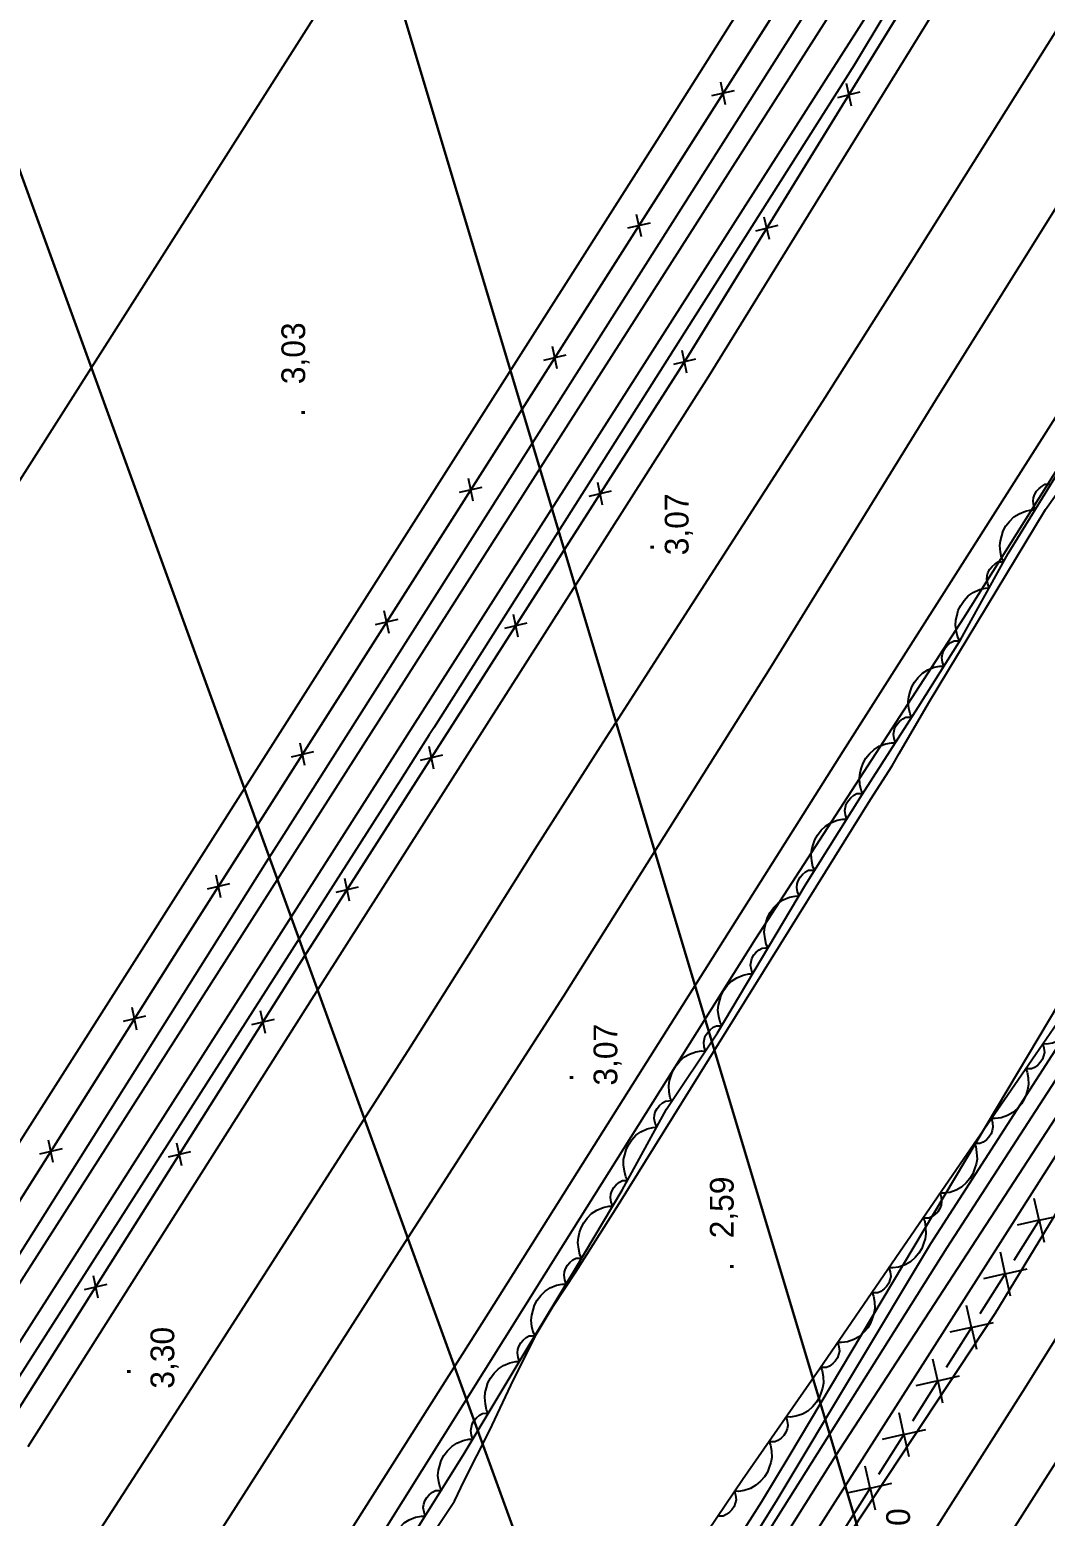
# Model space of a CAD drawing. Extents: x 731654 to 732244, y 4380181 to 4381208.
# Drawn here: x 731789.9 to 731854, y 4380582.8 to 4380676.7 of the extents above; entities that cross this region are included whole.
import ezdxf

# ---------------------------------------------------------------- set-up
doc = ezdxf.new("R2010")
doc.units = 0
doc.linetypes.add('DASHED', pattern=[0])
doc.linetypes.add('HIDDEN', pattern=[0])
doc.layers.get('0').update_dxf_attribs({"linetype": 'CONTINUOUS'})
for name, color, linetype in [('1', 7, 'CONTINUOUS'), ('25', 7, 'CONTINUOUS'), ('30', 7, 'CONTINUOUS'), ('33', 7, 'CONTINUOUS'), ('44', 7, 'CONTINUOUS'), ('48', 7, 'CONTINUOUS'), ('53', 7, 'CONTINUOUS'), ('8', 7, 'CONTINUOUS'), ('9', 7, 'CONTINUOUS'), ('PATTERN_CLASS', 7, 'CONTINUOUS')]:
    doc.layers.add(name, color=color, linetype=linetype)

msp = doc.modelspace()

# ---------------------------------------------------------------- linework, layer by layer
at = {"layer": '1', "color": 0, "linetype": 'CONTINUOUS'}
for p, q in [((731832.97, 4380672.52), (731834.39, 4380672.85)), ((731833.82, 4380671.95), (731833.52, 4380673.38)), ((731840.93, 4380672.41), (731842.34, 4380672.76)), ((731841.78, 4380671.86), (731841.46, 4380673.28)), ((731827.66, 4380664.16), (731829.08, 4380664.49)), ((731828.51, 4380663.6), (731828.2, 4380665.02)), ((731835.74, 4380663.98), (731837.15, 4380664.33)), ((731836.6, 4380663.43), (731836.27, 4380664.85)), ((731823.19, 4380655.25), (731822.89, 4380656.67)), ((731822.34, 4380655.81), (731823.76, 4380656.14)), ((731830.55, 4380655.56), (731831.96, 4380655.89)), ((731831.39, 4380654.99), (731831.09, 4380656.42)), ((731817.88, 4380646.89), (731817.58, 4380648.32)), ((731817.03, 4380647.46), (731818.45, 4380647.79)), ((731825.21, 4380647.22), (731826.63, 4380647.55)), ((731826.06, 4380646.65), (731825.76, 4380648.08)), ((731812.57, 4380638.54), (731812.26, 4380639.97)), ((731820.73, 4380638.31), (731820.43, 4380639.74)), ((731811.72, 4380639.1), (731813.14, 4380639.43)), ((731819.88, 4380638.88), (731821.3, 4380639.2)), ((731807.25, 4380630.19), (731806.95, 4380631.61)), ((731815.4, 4380629.97), (731815.1, 4380631.39)), ((731806.4, 4380630.75), (731807.82, 4380631.08)), ((731814.55, 4380630.54), (731815.97, 4380630.86)), ((731801.94, 4380621.83), (731801.64, 4380623.26)), ((731810.07, 4380621.63), (731809.77, 4380623.05)), ((731801.09, 4380622.4), (731802.51, 4380622.73)), ((731809.22, 4380622.19), (731810.64, 4380622.52)), ((731795.79, 4380614.03), (731797.21, 4380614.37)), ((731796.64, 4380613.47), (731796.34, 4380614.9)), ((731804.76, 4380613.27), (731804.45, 4380614.7)), ((731803.91, 4380613.83), (731805.33, 4380614.17)), ((731790.51, 4380605.66), (731791.93, 4380606)), ((731791.36, 4380605.1), (731791.05, 4380606.52)), ((731799.48, 4380604.9), (731799.17, 4380606.32)), ((731798.63, 4380605.46), (731800.04, 4380605.8)), ((731794.2, 4380596.53), (731793.89, 4380597.95)), ((731793.34, 4380597.09), (731794.76, 4380597.42))]:
    msp.add_line(p, q, dxfattribs=at)
for points in [[(731695.02, 4380604.14), (731703.19, 4380599.14), (731736.54, 4380578.62), (731761.64, 4380562.92), (731778.66, 4380589.79), (731804.52, 4380630.42), (731829.5, 4380669.71), (731858.59, 4380715.76), (731884.47, 4380757.39), (731918.51, 4380810.78), (731944.93, 4380852.96), (731970.64, 4380893.46), (731988.23, 4380921.83), (731965.91, 4380936.37), (731927.2, 4380961.12)], [(731849.49, 4380668.3), (731863.69, 4380690.92), (731873.8, 4380706.84), (731882.46, 4380720.53), (731890, 4380732.52), (731896.82, 4380743.3), (731902.89, 4380752.83), (731908.18, 4380761.08), (731913.08, 4380768.64), (731917.95, 4380776.05), (731922.6, 4380783.23), (731926.79, 4380790.02), (731930.74, 4380796.55), (731934.73, 4380803.03)], [(731809.36, 4380767.13), (731848.79, 4380741.92), (731751.95, 4380589.59), (731700, 4380622.44)], [(731762.14, 4380559.78), (731799.26, 4380618.59), (731839.29, 4380681.52)], [(731847.28, 4380678.3), (731832.76, 4380654.78), (731808.37, 4380616.51), (731789.74, 4380587.15)], [(731764.8, 4380551.32), (731788.25, 4380588.08), (731806.89, 4380617.62), (731831.33, 4380655.86), (731844.68, 4380677.56)], [(731787.65, 4380571.66), (731791.35, 4380577.32), (731795.53, 4380583.77), (731800.32, 4380591.21), (731805.23, 4380598.86), (731809.76, 4380605.9), (731813.93, 4380612.41), (731817.87, 4380618.66), (731821.81, 4380624.92), (731825.92, 4380631.39), (731830.29, 4380638.17), (731834.95, 4380645.4), (731839.98, 4380653.21), (731845.52, 4380661.96), (731849.49, 4380668.3)], [(731854.83, 4380665.66), (731847.34, 4380653.67), (731836.62, 4380636.32), (731823.59, 4380615.62), (731813.37, 4380599.75), (731798.78, 4380576.92), (731790.48, 4380563.66), (731779.13, 4380545.71), (731770.01, 4380531.44), (731758.11, 4380512.44), (731752.96, 4380504.9), (731750.91, 4380501.64), (731750.13, 4380500.44)], [(731859.61, 4380659.98), (731852.18, 4380648.29), (731841.24, 4380631.07), (731828.3, 4380610.6), (731818.84, 4380595.56), (731801.87, 4380568.84), (731783.9, 4380540.41), (731763.03, 4380507.62), (731741.55, 4380473.76), (731716.76, 4380434.67), (731700, 4380408.23)], [(731700, 4380405.09), (731708.04, 4380417.79), (731720.98, 4380437.98), (731734.24, 4380458.89), (731746.57, 4380478.36), (731760.46, 4380500.05), (731776.88, 4380525.96), (731787.31, 4380542.46), (731799.33, 4380561.19), (731810.85, 4380579.59), (731823.7, 4380600.09), (731835.74, 4380619.26), (731848.88, 4380639.52), (731861.13, 4380659.03)]]:
    msp.add_lwpolyline(points, dxfattribs=at)
at = {"layer": '25', "color": 0, "linetype": 'HIDDEN'}
msp.add_lwpolyline([(731876.02, 4380644.56), (731863.89, 4380624.54), (731847.81, 4380599.71), (731832.6, 4380575.56), (731818.53, 4380553.08), (731797.28, 4380519.69), (731779.45, 4380490.88), (731764.84, 4380467.15), (731758.61, 4380458.31), (731753.06, 4380452.1), (731749.6, 4380450.2)], dxfattribs=at)
at = {"layer": '30', "color": 0, "linetype": 'CONTINUOUS'}
for p, q in [((731841.67, 4380679.64), (731764.5, 4380558.77)), ((731843.36, 4380678.56), (731766.19, 4380557.69))]:
    msp.add_line(p, q, dxfattribs=at)
at = {"layer": '33', "color": 0, "linetype": 'CONTINUOUS'}
for p, q in [((731853.63, 4380601.46), (731853.32, 4380602.84)), ((731853.63, 4380601.46), (731852.03, 4380598.92)), ((731853.63, 4380601.46), (731852.26, 4380601.14)), ((731853.63, 4380601.46), (731855.01, 4380601.77)), ((731853.63, 4380601.46), (731853.95, 4380600.08)), ((731851.5, 4380598.07), (731851.19, 4380599.45)), ((731851.5, 4380598.07), (731852.88, 4380598.39)), ((731851.5, 4380598.07), (731849.9, 4380595.54)), ((731851.5, 4380598.07), (731850.12, 4380597.76)), ((731851.5, 4380598.07), (731851.81, 4380596.69)), ((731849.37, 4380594.69), (731849.05, 4380596.07)), ((731849.37, 4380594.69), (731847.77, 4380592.15)), ((731849.37, 4380594.69), (731847.99, 4380594.38)), ((731849.37, 4380594.69), (731850.75, 4380595)), ((731849.37, 4380594.69), (731849.68, 4380593.31)), ((731847.23, 4380591.31), (731846.92, 4380592.69)), ((731847.23, 4380591.31), (731845.63, 4380588.77)), ((731847.23, 4380591.31), (731845.85, 4380590.99)), ((731847.23, 4380591.31), (731848.61, 4380591.62)), ((731847.23, 4380591.31), (731847.54, 4380589.93)), ((731845.1, 4380587.92), (731844.79, 4380589.3)), ((731845.1, 4380587.92), (731846.48, 4380588.24)), ((731845.1, 4380587.92), (731843.5, 4380585.39)), ((731845.1, 4380587.92), (731843.72, 4380587.61)), ((731845.1, 4380587.92), (731845.41, 4380586.54)), ((731842.96, 4380584.54), (731842.65, 4380585.92)), ((731842.96, 4380584.54), (731841.36, 4380582)), ((731842.96, 4380584.54), (731841.58, 4380584.23)), ((731842.96, 4380584.54), (731844.34, 4380584.85)), ((731842.96, 4380584.54), (731843.28, 4380583.16))]:
    msp.add_line(p, q, dxfattribs=at)
at = {"layer": '44', "color": 0, "linetype": 'CONTINUOUS'}
for points in [[(731951.54, 4380849.88), (731909.37, 4380784.04), (731909.08, 4380783.62), (731908.87, 4380783.33), (731884.74, 4380744.65), (731884.45, 4380744.23), (731884.18, 4380743.86), (731862.37, 4380709.05), (731862.2, 4380708.57), (731861.81, 4380707.63), (731844.12, 4380677.98), (731843.89, 4380677.67), (731841.96, 4380674.44)], [(731837.61, 4380675.75), (731856.57, 4380705.64), (731856.57, 4380705.64), (731862.93, 4380716.39), (731885.34, 4380750.57), (731885.33, 4380750.57), (731905.95, 4380783.15), (731906.5, 4380784.12), (731913.53, 4380795.48), (731927.07, 4380816.43)], [(731763.82, 4380559.17), (731763.82, 4380559.17), (731764.14, 4380559.71), (731764.24, 4380559.87), (731775.23, 4380577.34), (731775.54, 4380577.77), (731777.27, 4380580.36), (731777.31, 4380580.41), (731804.82, 4380624.11), (731805.8, 4380625.63), (731837.61, 4380675.75)], [(731841.96, 4380674.44), (731815.4, 4380632.58), (731815.11, 4380632.14), (731813.3, 4380629.26), (731780.36, 4380577.76), (731780.1, 4380577.33), (731778.4, 4380574.64), (731767.56, 4380558.46), (731767.27, 4380558.05), (731767.16, 4380557.9), (731766.61, 4380557.42), (731766.58, 4380557.42), (731766.29, 4380557.59), (731766.22, 4380557.63)], [(731749.05, 4380451.39), (731751.47, 4380453.11), (731753.33, 4380454.69), (731761.61, 4380466.43), (731777.75, 4380490.34), (731791.17, 4380511.39), (731803.02, 4380530.34), (731816.01, 4380550.67), (731831.72, 4380575.16), (731837.09, 4380583.8), (731846.8, 4380599.98), (731858.51, 4380618.17), (731870.64, 4380637.5), (731885.06, 4380662.49), (731888.04, 4380665.81)], [(731888.04, 4380665.81), (731889.47, 4380664.52), (731887.9, 4380660.51), (731864.48, 4380622.99), (731840.78, 4380586.57), (731822.93, 4380558.22), (731814.44, 4380545.11), (731806.02, 4380531.94), (731791.31, 4380508.6), (731778.32, 4380488.12), (731768.52, 4380471.87), (731757.04, 4380455.26), (731752.05, 4380449.82), (731750.05, 4380448.96)], [(731774.98, 4380517.98), (731782.68, 4380530.42), (731784.52, 4380533.17), (731786.53, 4380536.46), (731792.79, 4380547.17), (731794.37, 4380550.07), (731795.78, 4380552.4), (731797.49, 4380555.03), (731799.32, 4380557.67), (731816.7, 4380583.71), (731817.32, 4380585), (731818.92, 4380588.15), (731820.27, 4380591.02), (731821.87, 4380594.23), (731822.93, 4380596.03), (731824.36, 4380598.19), (731827.11, 4380602.51), (731842.98, 4380628.05), (731844.35, 4380630.17), (731844.79, 4380630.96), (731846.64, 4380634.13), (731854.05, 4380646.36), (731860.95, 4380656.09), (731860.95, 4380656.1)], [(731796.99, 4380523.41), (731815.81, 4380551.82), (731836.13, 4380583.69), (731837.85, 4380586.55), (731875.25, 4380649.3), (731875.42, 4380649.54), (731875.42, 4380649.55)], [(731880.49, 4380646.05), (731880.48, 4380646.03), (731880.2, 4380645.61), (731878.47, 4380642.85), (731774.79, 4380480.24), (731748.35, 4380440.89)]]:
    msp.add_lwpolyline(points, dxfattribs=at)
at = {"layer": '53', "color": 0, "linetype": 'CONTINUOUS'}
for points in [[(731851.38, 4380643.1), (731851.27, 4380643.31), (731851.2, 4380643.67), (731851.15, 4380644.09), (731851.19, 4380644.4), (731851.28, 4380644.71), (731851.37, 4380645.02), (731851.54, 4380645.33), (731851.77, 4380645.62), (731852.04, 4380645.9), (731852.37, 4380646.1), (731852.78, 4380646.27), (731853.14, 4380646.34), (731853.39, 4380646.34), (731853.3, 4380646.6), (731853.26, 4380646.89), (731853.29, 4380647.1), (731853.35, 4380647.3), (731853.48, 4380647.52), (731853.63, 4380647.69), (731853.83, 4380647.85), (731854.02, 4380647.96), (731854.22, 4380647.96), (731854.38, 4380647.97)], [(731848.63, 4380638.08), (731848.51, 4380638.28), (731848.42, 4380638.64), (731848.36, 4380639.06), (731848.38, 4380639.37), (731848.45, 4380639.69), (731848.53, 4380640), (731848.69, 4380640.31), (731848.9, 4380640.62), (731849.16, 4380640.91), (731849.48, 4380641.13), (731849.88, 4380641.31), (731850.24, 4380641.4), (731850.48, 4380641.41), (731850.39, 4380641.67), (731850.33, 4380641.95), (731850.35, 4380642.17), (731850.4, 4380642.37), (731850.53, 4380642.6), (731850.67, 4380642.77), (731850.85, 4380642.94), (731851.04, 4380643.06), (731851.24, 4380643.07), (731851.4, 4380643.09)], [(731845.58, 4380633.24), (731845.48, 4380633.45), (731845.41, 4380633.81), (731845.36, 4380634.23), (731845.41, 4380634.54), (731845.5, 4380634.85), (731845.59, 4380635.16), (731845.76, 4380635.47), (731845.99, 4380635.76), (731846.27, 4380636.03), (731846.6, 4380636.24), (731847.01, 4380636.4), (731847.37, 4380636.46), (731847.62, 4380636.46), (731847.54, 4380636.73), (731847.49, 4380637.01), (731847.53, 4380637.23), (731847.59, 4380637.43), (731847.72, 4380637.65), (731847.88, 4380637.81), (731848.07, 4380637.97), (731848.26, 4380638.08), (731848.47, 4380638.08), (731848.63, 4380638.08)], [(731842.49, 4380628.43), (731842.39, 4380628.64), (731842.32, 4380629), (731842.28, 4380629.42), (731842.33, 4380629.73), (731842.42, 4380630.04), (731842.52, 4380630.34), (731842.69, 4380630.65), (731842.93, 4380630.94), (731843.21, 4380631.21), (731843.54, 4380631.41), (731843.95, 4380631.57), (731844.31, 4380631.63), (731844.56, 4380631.63), (731844.48, 4380631.9), (731844.43, 4380632.18), (731844.47, 4380632.39), (731844.53, 4380632.6), (731844.67, 4380632.81), (731844.82, 4380632.98), (731845.02, 4380633.14), (731845.22, 4380633.24), (731845.42, 4380633.24), (731845.58, 4380633.24)], [(731839.46, 4380623.58), (731839.35, 4380623.79), (731839.28, 4380624.15), (731839.24, 4380624.57), (731839.28, 4380624.88), (731839.37, 4380625.19), (731839.47, 4380625.5), (731839.63, 4380625.8), (731839.86, 4380626.1), (731840.14, 4380626.37), (731840.47, 4380626.58), (731840.88, 4380626.74), (731841.24, 4380626.8), (731841.49, 4380626.8), (731841.4, 4380627.07), (731841.36, 4380627.36), (731841.4, 4380627.57), (731841.45, 4380627.77), (731841.59, 4380627.99), (731841.74, 4380628.15), (731841.94, 4380628.31), (731842.13, 4380628.42), (731842.33, 4380628.42), (731842.49, 4380628.43)], [(731836.51, 4380618.68), (731836.4, 4380618.88), (731836.32, 4380619.24), (731836.27, 4380619.66), (731836.31, 4380619.97), (731836.39, 4380620.29), (731836.48, 4380620.59), (731836.64, 4380620.9), (731836.86, 4380621.2), (731837.13, 4380621.48), (731837.46, 4380621.7), (731837.86, 4380621.87), (731838.22, 4380621.94), (731838.47, 4380621.95), (731838.38, 4380622.21), (731838.33, 4380622.49), (731838.36, 4380622.71), (731838.41, 4380622.91), (731838.54, 4380623.13), (731838.69, 4380623.3), (731838.88, 4380623.47), (731839.07, 4380623.57), (731839.28, 4380623.58), (731839.43, 4380623.59)], [(731833.59, 4380613.76), (731833.48, 4380613.97), (731833.4, 4380614.33), (731833.35, 4380614.74), (731833.38, 4380615.06), (731833.46, 4380615.37), (731833.55, 4380615.68), (731833.71, 4380615.99), (731833.94, 4380616.29), (731834.21, 4380616.57), (731834.53, 4380616.78), (731834.94, 4380616.95), (731835.3, 4380617.03), (731835.54, 4380617.03), (731835.46, 4380617.29), (731835.4, 4380617.58), (731835.44, 4380617.79), (731835.49, 4380617.99), (731835.62, 4380618.22), (731835.77, 4380618.39), (731835.96, 4380618.55), (731836.15, 4380618.66), (731836.35, 4380618.67), (731836.51, 4380618.68)], [(731856.03, 4380615.74), (731856.13, 4380615.53), (731856.18, 4380615.16), (731856.21, 4380614.74), (731856.15, 4380614.43), (731856.05, 4380614.12), (731855.94, 4380613.82), (731855.76, 4380613.52), (731855.52, 4380613.24), (731855.23, 4380612.98), (731854.89, 4380612.79), (731854.48, 4380612.64), (731854.11, 4380612.59), (731853.87, 4380612.6), (731853.94, 4380612.34), (731853.97, 4380612.05), (731853.92, 4380611.84), (731853.86, 4380611.64), (731853.71, 4380611.42), (731853.55, 4380611.26), (731853.35, 4380611.11), (731853.15, 4380611.02), (731852.95, 4380611.02), (731852.79, 4380611.02)], [(731830.43, 4380608.99), (731830.33, 4380609.2), (731830.27, 4380609.56), (731830.24, 4380609.98), (731830.29, 4380610.3), (731830.39, 4380610.6), (731830.5, 4380610.91), (731830.68, 4380611.21), (731830.91, 4380611.49), (731831.2, 4380611.76), (731831.54, 4380611.96), (731831.95, 4380612.1), (731832.31, 4380612.16), (731832.56, 4380612.15), (731832.48, 4380612.42), (731832.45, 4380612.71), (731832.49, 4380612.92), (731832.55, 4380613.12), (731832.7, 4380613.33), (731832.85, 4380613.49), (731833.05, 4380613.65), (731833.25, 4380613.75), (731833.45, 4380613.74), (731833.61, 4380613.75)], [(731852.79, 4380611.02), (731852.89, 4380610.81), (731852.94, 4380610.45), (731852.97, 4380610.03), (731852.91, 4380609.71), (731852.81, 4380609.41), (731852.7, 4380609.11), (731852.52, 4380608.81), (731852.27, 4380608.53), (731851.98, 4380608.26), (731851.64, 4380608.07), (731851.23, 4380607.93), (731850.87, 4380607.88), (731850.62, 4380607.89), (731850.69, 4380607.62), (731850.72, 4380607.34), (731850.67, 4380607.13), (731850.61, 4380606.93), (731850.46, 4380606.71), (731850.31, 4380606.55), (731850.1, 4380606.4), (731849.9, 4380606.31), (731849.7, 4380606.31), (731849.54, 4380606.31)], [(731827.64, 4380604), (731827.53, 4380604.2), (731827.44, 4380604.56), (731827.37, 4380604.97), (731827.39, 4380605.29), (731827.46, 4380605.6), (731827.54, 4380605.91), (731827.69, 4380606.23), (731827.9, 4380606.54), (731828.16, 4380606.83), (731828.48, 4380607.05), (731828.87, 4380607.23), (731829.23, 4380607.32), (731829.48, 4380607.34), (731829.38, 4380607.6), (731829.32, 4380607.88), (731829.34, 4380608.09), (731829.39, 4380608.3), (731829.51, 4380608.53), (731829.65, 4380608.7), (731829.84, 4380608.87), (731830.03, 4380608.99), (731830.23, 4380609), (731830.38, 4380609.02)], [(731849.54, 4380606.32), (731849.63, 4380606.11), (731849.69, 4380605.74), (731849.72, 4380605.32), (731849.66, 4380605.01), (731849.56, 4380604.7), (731849.45, 4380604.4), (731849.27, 4380604.1), (731849.03, 4380603.82), (731848.74, 4380603.56), (731848.4, 4380603.36), (731847.99, 4380603.22), (731847.63, 4380603.17), (731847.38, 4380603.18), (731847.45, 4380602.91), (731847.48, 4380602.62), (731847.44, 4380602.41), (731847.37, 4380602.21), (731847.23, 4380602), (731847.07, 4380601.84), (731846.87, 4380601.69), (731846.67, 4380601.59), (731846.47, 4380601.6), (731846.31, 4380601.6)], [(731824.74, 4380599.07), (731824.63, 4380599.28), (731824.55, 4380599.64), (731824.5, 4380600.06), (731824.53, 4380600.37), (731824.61, 4380600.68), (731824.7, 4380600.99), (731824.87, 4380601.3), (731825.09, 4380601.6), (731825.36, 4380601.88), (731825.69, 4380602.09), (731826.09, 4380602.26), (731826.45, 4380602.34), (731826.7, 4380602.34), (731826.61, 4380602.6), (731826.56, 4380602.89), (731826.59, 4380603.1), (731826.64, 4380603.3), (731826.78, 4380603.53), (731826.92, 4380603.7), (731827.12, 4380603.86), (731827.31, 4380603.97), (731827.51, 4380603.97), (731827.67, 4380603.99)], [(731846.31, 4380601.6), (731846.41, 4380601.38), (731846.46, 4380601.02), (731846.49, 4380600.6), (731846.43, 4380600.29), (731846.33, 4380599.98), (731846.22, 4380599.68), (731846.04, 4380599.38), (731845.8, 4380599.1), (731845.51, 4380598.83), (731845.17, 4380598.64), (731844.76, 4380598.5), (731844.4, 4380598.45), (731844.15, 4380598.46), (731844.22, 4380598.19), (731844.26, 4380597.9), (731844.21, 4380597.69), (731844.15, 4380597.49), (731844, 4380597.28), (731843.84, 4380597.12), (731843.64, 4380596.96), (731843.44, 4380596.87), (731843.24, 4380596.87), (731843.08, 4380596.87)], [(731821.79, 4380594.17), (731821.68, 4380594.38), (731821.6, 4380594.74), (731821.55, 4380595.15), (731821.59, 4380595.47), (731821.67, 4380595.78), (731821.76, 4380596.09), (731821.93, 4380596.4), (731822.15, 4380596.7), (731822.43, 4380596.97), (731822.75, 4380597.19), (731823.15, 4380597.35), (731823.51, 4380597.43), (731823.76, 4380597.43), (731823.67, 4380597.69), (731823.63, 4380597.98), (731823.66, 4380598.19), (731823.71, 4380598.39), (731823.85, 4380598.62), (731823.99, 4380598.78), (731824.19, 4380598.95), (731824.38, 4380599.06), (731824.58, 4380599.06), (731824.74, 4380599.07)], [(731843.08, 4380596.88), (731843.18, 4380596.66), (731843.23, 4380596.3), (731843.26, 4380595.88), (731843.2, 4380595.57), (731843.1, 4380595.26), (731842.99, 4380594.96), (731842.81, 4380594.66), (731842.57, 4380594.38), (731842.28, 4380594.12), (731841.94, 4380593.92), (731841.53, 4380593.78), (731841.16, 4380593.73), (731840.92, 4380593.74), (731840.99, 4380593.47), (731841.02, 4380593.18), (731840.97, 4380592.97), (731840.91, 4380592.77), (731840.76, 4380592.56), (731840.6, 4380592.4), (731840.4, 4380592.25), (731840.21, 4380592.15), (731840, 4380592.16), (731839.84, 4380592.16)], [(731818.84, 4380589.27), (731818.73, 4380589.47), (731818.66, 4380589.83), (731818.61, 4380590.25), (731818.64, 4380590.57), (731818.73, 4380590.88), (731818.82, 4380591.18), (731818.98, 4380591.49), (731819.2, 4380591.79), (731819.48, 4380592.07), (731819.8, 4380592.28), (731820.21, 4380592.45), (731820.57, 4380592.53), (731820.81, 4380592.53), (731820.73, 4380592.79), (731820.68, 4380593.08), (731820.71, 4380593.29), (731820.76, 4380593.49), (731820.9, 4380593.72), (731821.04, 4380593.88), (731821.23, 4380594.05), (731821.43, 4380594.15), (731821.63, 4380594.16), (731821.79, 4380594.17)], [(731839.85, 4380592.16), (731839.94, 4380591.95), (731839.99, 4380591.58), (731840.02, 4380591.16), (731839.96, 4380590.85), (731839.85, 4380590.54), (731839.74, 4380590.24), (731839.56, 4380589.94), (731839.31, 4380589.66), (731839.02, 4380589.4), (731838.68, 4380589.21), (731838.27, 4380589.08), (731837.91, 4380589.02), (731837.66, 4380589.04), (731837.73, 4380588.77), (731837.76, 4380588.48), (731837.71, 4380588.27), (731837.64, 4380588.07), (731837.5, 4380587.86), (731837.34, 4380587.7), (731837.13, 4380587.55), (731836.94, 4380587.46), (731836.73, 4380587.46), (731836.58, 4380587.46)], [(731815.9, 4380584.36), (731815.79, 4380584.57), (731815.72, 4380584.93), (731815.66, 4380585.34), (731815.7, 4380585.66), (731815.78, 4380585.97), (731815.87, 4380586.28), (731816.04, 4380586.59), (731816.26, 4380586.89), (731816.53, 4380587.17), (731816.86, 4380587.38), (731817.26, 4380587.55), (731817.62, 4380587.62), (731817.87, 4380587.62), (731817.78, 4380587.89), (731817.73, 4380588.17), (731817.77, 4380588.39), (731817.82, 4380588.59), (731817.95, 4380588.81), (731818.1, 4380588.98), (731818.29, 4380589.14), (731818.48, 4380589.25), (731818.69, 4380589.26), (731818.84, 4380589.27)], [(731836.58, 4380587.46), (731836.67, 4380587.25), (731836.72, 4380586.89), (731836.75, 4380586.47), (731836.69, 4380586.16), (731836.58, 4380585.85), (731836.47, 4380585.55), (731836.29, 4380585.25), (731836.04, 4380584.97), (731835.75, 4380584.71), (731835.41, 4380584.52), (731835, 4380584.38), (731834.64, 4380584.33), (731834.39, 4380584.34), (731834.46, 4380584.08), (731834.49, 4380583.79), (731834.44, 4380583.58), (731834.38, 4380583.38), (731834.23, 4380583.17), (731834.07, 4380583.01), (731833.87, 4380582.86), (731833.67, 4380582.76), (731833.46, 4380582.77), (731833.31, 4380582.77)], [(731812.83, 4380579.53), (731812.73, 4380579.74), (731812.66, 4380580.1), (731812.61, 4380580.52), (731812.66, 4380580.84), (731812.74, 4380581.15), (731812.84, 4380581.45), (731813.01, 4380581.76), (731813.24, 4380582.05), (731813.52, 4380582.33), (731813.85, 4380582.53), (731814.25, 4380582.69), (731814.61, 4380582.76), (731814.86, 4380582.76), (731814.78, 4380583.02), (731814.73, 4380583.31), (731814.77, 4380583.52), (731814.82, 4380583.73), (731814.96, 4380583.95), (731815.11, 4380584.11), (731815.31, 4380584.27), (731815.5, 4380584.38), (731815.7, 4380584.38), (731815.86, 4380584.39)]]:
    msp.add_lwpolyline(points, dxfattribs=at)
at = {"layer": '8', "color": 0, "linetype": 'DASHED'}
msp.add_lwpolyline([(731700, 4380359.47), (731713.6, 4380379.71), (731720.29, 4380390.34), (731728.12, 4380402.73), (731734.36, 4380413.35), (731742.07, 4380427.14), (731748.19, 4380436.67), (731755.95, 4380446.82), (731755.88, 4380446.79), (731766.88, 4380462.83), (731776.67, 4380478.67), (731785.91, 4380492.96), (731790.64, 4380498.86), (731794.74, 4380505.86), (731800.01, 4380516.48), (731806.39, 4380526.91), (731813.66, 4380538.5), (731817.73, 4380545.01), (731827.51, 4380560.94), (731838.86, 4380577.39), (731850.87, 4380595.56), (731860.79, 4380611.92), (731870.12, 4380626.71), (731882.89, 4380646.68)], dxfattribs=at)
at = {"layer": '8', "color": 0, "linetype": 'CONTINUOUS'}
msp.add_lwpolyline([(731887.61, 4380645.52), (731874.08, 4380624.26), (731863.59, 4380608.23), (731852.59, 4380590.62), (731843.49, 4380576.29), (731835.03, 4380563.1), (731825.11, 4380547.82), (731814.86, 4380531.44), (731804.82, 4380515.27), (731797.38, 4380502.67), (731789.48, 4380490.61), (731781.82, 4380478.57), (731774.7, 4380467.26), (731766.2, 4380454.31), (731756.63, 4380440.01), (731748.73, 4380428.19), (731739.61, 4380414.08), (731729.31, 4380398.36), (731719.25, 4380382.58), (731701.82, 4380356.71), (731700, 4380353.86)], dxfattribs=at)
at = {"layer": '9', "color": 0, "linetype": 'HIDDEN'}
msp.add_lwpolyline([(731700, 4380341.73), (731715.54, 4380366.6), (731732.87, 4380393.67), (731747.76, 4380417.32), (731766.14, 4380445.87), (731786.43, 4380478.38), (731807.86, 4380512.19), (731833.53, 4380552.92), (731855.58, 4380587.55), (731880.8, 4380626.92), (731888.86, 4380639.81)], dxfattribs=at)
at = {"layer": 'PATTERN_CLASS', "color": 0, "linetype": 'CONTINUOUS'}
for points in [[(731839.29, 4380681.52), (731799.26, 4380618.59), (731762.14, 4380559.78)], [(731844.68, 4380677.56), (731831.33, 4380655.86), (731806.89, 4380617.62), (731788.25, 4380588.08), (731764.8, 4380551.32)], [(731812.9, 4380579.64), (731817.25, 4380586.61), (731821.24, 4380593.26), (731824.34, 4380598.41), (731827.3, 4380603.37), (731830.09, 4380608.48), (731833.32, 4380613.31), (731838.88, 4380622.66), (731842.45, 4380628.36), (731845.99, 4380633.89), (731848.66, 4380638.14), (731851.68, 4380643.59), (731855.57, 4380649.9), (731858.1, 4380653.54), (731861.11, 4380657.82)], [(731873.66, 4380645.11), (731873.7, 4380645), (731871.75, 4380641.73), (731868.7, 4380636.21), (731865.39, 4380630.41), (731862.05, 4380624.71), (731857.34, 4380617.65), (731853.41, 4380611.92), (731848.41, 4380604.67), (731844.59, 4380599.08), (731839.77, 4380592.05), (731834.9, 4380585.06), (731829.96, 4380577.73), (731826.12, 4380571.64), (731823.13, 4380566.89), (731820.91, 4380563.13), (731818.12, 4380557.87), (731815.03, 4380552.58), (731811.88, 4380548.11), (731808.48, 4380543.25), (731804.61, 4380537.69), (731801.72, 4380533.41), (731798.39, 4380528.33), (731794.72, 4380522.32)]]:
    msp.add_lwpolyline(points, dxfattribs=at)

# ---------------------------------------------------------------- texts
at = {"layer": '48', "color": 0, "linetype": 'CONTINUOUS'}
for s, p in [(' 3,03', (731807.27, 4380653.73)), ('.', (731807.27, 4380652.23)), (' 3,07', (731831.49, 4380642.92)), ('.', (731829.3, 4380643.71)), (' 3,07', (731826.99, 4380609.41)), ('.', (731824.22, 4380610.21)), (' 2,59', (731834.34, 4380599.76)), ('.', (731834.34, 4380598.26)), (' 3,30', (731799, 4380590.26)), ('.', (731796.24, 4380591.63)), (' 2,10', (731845.48, 4380578.8))]:
    msp.add_text(s, height=1.5, rotation=90, dxfattribs=at).set_placement(p)

# ---------------------------------------------------------------- meshes
at = {"color": 0, "linetype": 'CONTINUOUS'}
mesh = msp.add_polyface(dxfattribs=at)
corners = [(731962.5, 4380181), (731654.5, 4381207.5), (732244, 4380181), (732244, 4381207.5), (731654.5, 4380181)]
mesh.append_faces([[corners[k] for k in face] for face in [(0, 1, 4), (1, 0, 2, 3)]], dxfattribs={"vtx0": -1, "color": 0})
mesh = msp.add_polyface(dxfattribs=at)
corners = [(732234, 4380191), (731962.5, 4381011), (731962.5, 4380191), (731664.5, 4381011), (732234, 4381011), (731664.5, 4380191)]
mesh.append_faces([[corners[k] for k in face] for face in [(1, 0, 4), (2, 3, 5)]], dxfattribs={"vtx0": -1, "color": 0})
mesh.append_faces([[corners[k] for k in face] for face in [(0, 1, 3, 2)]], dxfattribs={"vtx0": -1, "vtx2": -1, "color": 0})

doc.saveas('drawing.dxf')
